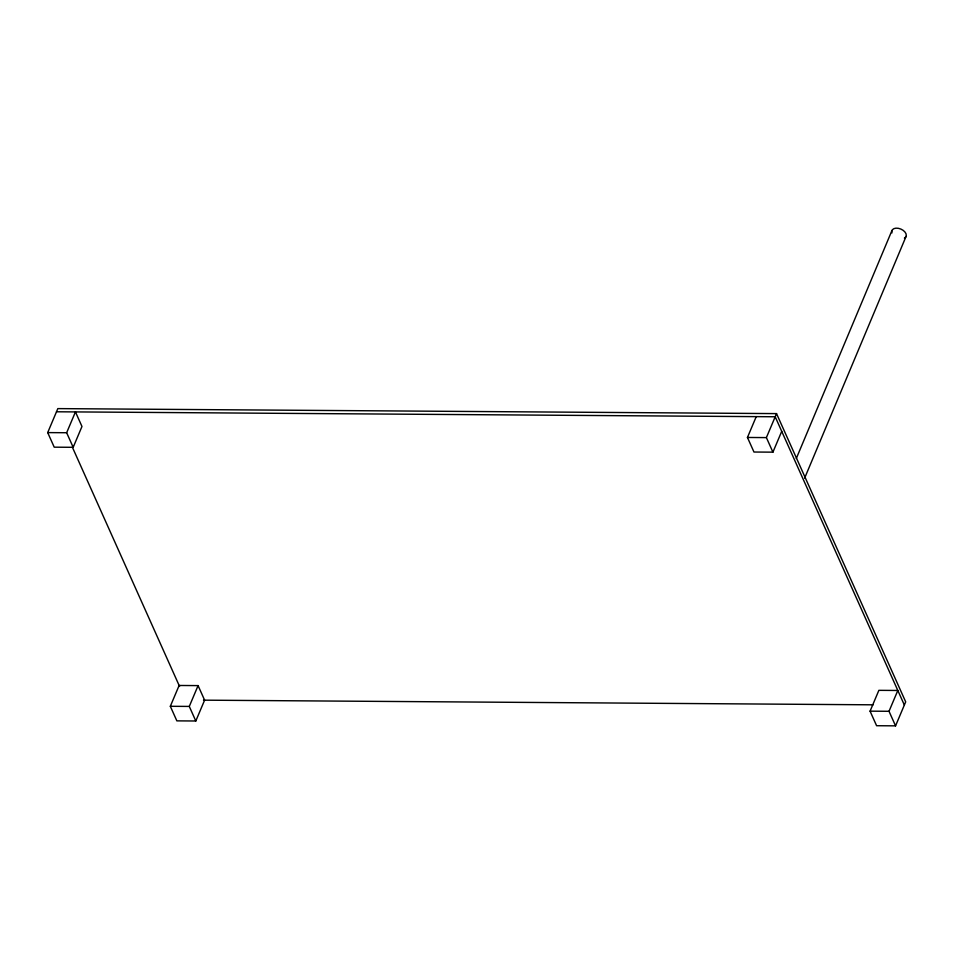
<?xml version="1.0" encoding="UTF-8"?>
<svg xmlns="http://www.w3.org/2000/svg" width="954" height="954" viewBox="0 0 954 954"><rect width="100%" height="100%" fill="white"/><g stroke="black" fill="none" stroke-linecap="round" stroke-linejoin="round"><path stroke-width="1.43" d="M796.304 458.469L891.978 230.463M804.627 478.157L906.073 236.413M73.184 447.307L66.649 432.734L75.449 411.913L81.972 426.474L73.184 447.307L54.223 447.176L47.7 432.603L57.836 408.61L776.532 413.607L905.692 701.87L895.556 725.851L876.595 725.72L870.072 711.159L878.872 690.338L897.821 690.469L889.021 711.29L895.556 725.851M170.325 706.294L179.125 685.473L198.086 685.604L204.609 700.164L195.808 720.997L176.86 720.866L170.325 706.294L189.286 706.425L195.808 720.997M189.286 706.425L198.086 685.604M781.72 431.339L772.919 452.16L753.97 452.029L747.447 437.469L756.236 416.636M772.919 452.16L766.396 437.6L776.532 413.607M56.501 411.782L775.197 416.767L904.344 705.03M47.7 432.603L66.649 432.734M747.447 437.469L766.396 437.6M203.512 700.164L873.101 704.815M870.072 711.159L889.021 711.29M72.337 447.128L179.567 686.439M891.954 232.907A7.644 4.746 23 0 1 900.814 229.043A7.644 4.746 23 0 1 904.404 238.106"/></g></svg>
